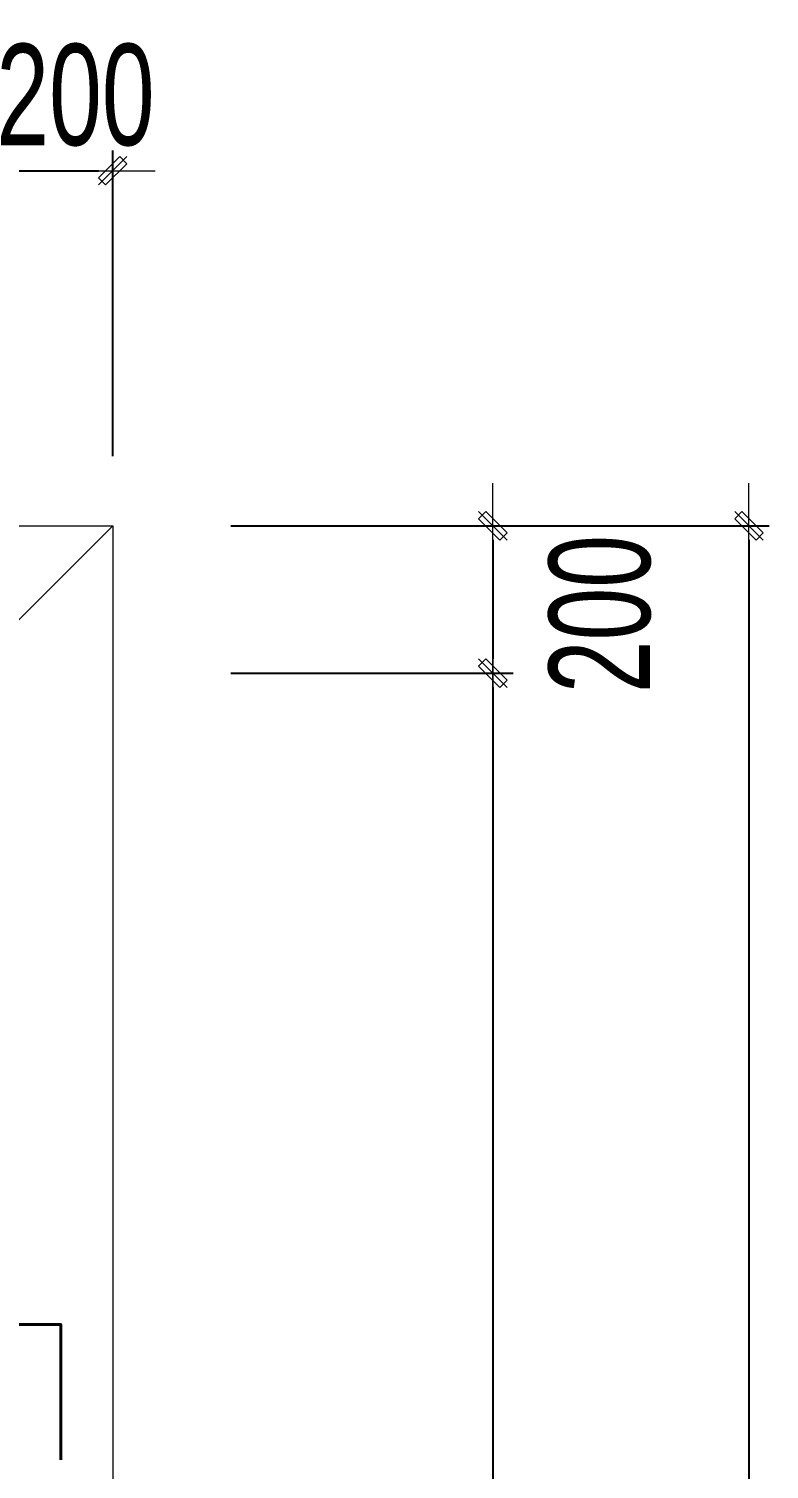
# Model space of a CAD drawing. Header units: millimetres. Extents: x 142758 to 365363, y -504867 to -449406.
# Drawn here: x 262656 to 263661, y -473634 to -471679 of the extents above; entities that cross this region are included whole.
import ezdxf

# ---------------------------------------------------------------- set-up
doc = ezdxf.new("R2010")
doc.units = ezdxf.units.MM
doc.header["$LTSCALE"] = 20
doc.header["$MEASUREMENT"] = 0
doc.header["$PDMODE"] = 32
doc.layers.get('Defpoints').update_dxf_attribs({"color": 1})
for name, color, linetype, lineweight in [('LC Dim', 8, 'Continuous', 18), ('LC Net dam2', 6, 'Continuous', 40), ('LC Net manh', 16, 'Continuous', 5)]:
    doc.layers.add(name, color=color, linetype=linetype, lineweight=lineweight)
doc.styles.add('HOATBIF', font='hoatbif.shx', dxfattribs={"width": 0.7})
doc.dimstyles.new('MONG', dxfattribs={"dimscale": 50, "dimtxt": 2.5, "dimasz": 0.35, "dimexe": 0.5, "dimexo": 0, "dimgap": 0.8, "dimtad": 1, "dimdec": 0, "dimzin": 0, "dimdsep": 46, "dimtxsty": 'HOATBIF', "dimblk1": 'DOT', "dimblk2": 'DOT', "dimsah": 1, "dimcen": -1, "dimdle": 1, "dimclrd": 256, "dimclre": 256, "dimclrt": 4, "dimadec": 3, "dimazin": 2, "dimtfac": 0.333333, "dimtdec": 0, "dimtix": 1, "dimtmove": 2, "dimatfit": 3, "dimldrblk": 'DOT', "dimfxl": 1, "dimtvp": 0.833333, "dimtolj": 1, "dimtzin": 0, "dimarcsym": 0})

# ---------------------------------------------------------------- blocks, each defined once
blk = doc.blocks.new('DOT')
at = {"layer": 'LC Dim'}
blk.add_line((-3, 0), (3, 0), dxfattribs=at)
at = {"layer": 'LC Dim', "color": 4}
blk.add_line((-1, -1), (1, 1), dxfattribs=at)
blk.add_lwpolyline([(0.5, 1), (-1, -0.5), (-0.5, -1), (1, 0.5)], close=True, dxfattribs=at)
blk = doc.blocks.new('*D271')
at = {"layer": 'Defpoints', "color": 0, "ltscale": 2, "transparency": 16777216}
for p in [(262930.1, -472353.9), (262930.1, -472553.9), (263285.7, -472553.9)]:
    blk.add_point(p, dxfattribs=at)
at = {"layer": 'LC Dim', "lineweight": -2, "ltscale": 2, "transparency": 16777216}
for p, q in [((262930.1, -472353.9), (263313.2, -472353.9)), ((263285.7, -472373.1), (263285.7, -472534.6)), ((262930.1, -472553.9), (263313.2, -472553.9))]:
    blk.add_line(p, q, dxfattribs=at)
at = {"layer": 'LC Dim', "lineweight": -2, "ltscale": 2, "transparency": 16777216, "xscale": 19.25, "yscale": 19.25, "zscale": 19.25}
for p, rotation in [((263285.7, -472353.9), 90), ((263285.7, -472553.9), 270)]:
    blk.add_blockref('DOT', p, dxfattribs=dict(at, rotation=rotation))
at = {"layer": 'LC Dim', "color": 4, "ltscale": 2, "transparency": 16777216, "insert": (263431.3, -472473.7), "char_height": 137.5, "attachment_point": 5, "rotation": 90, "style": 'HOATBIF'}
blk.add_mtext('\\A1;200', dxfattribs=at)
blk = doc.blocks.new('_Dot')
at = {"color": 0, "linetype": 'ByBlock', "lineweight": -2}
blk.add_line((-0.5, 0), (-1, 0), dxfattribs=at)
at = {"color": 0, "linetype": 'ByBlock', "const_width": 0.5}
blk.add_lwpolyline([(-0.25, 0, 1), (0.25, 0, 1)], format="xyb", close=True, dxfattribs=at)
blk = doc.blocks.new('*D273')
at = {"layer": 'Defpoints', "color": 0, "ltscale": 2, "transparency": 16777216}
for p in [(262930.1, -472353.9), (262930.1, -475753.9), (263633.2, -475753.9)]:
    blk.add_point(p, dxfattribs=at)
at = {"layer": 'LC Dim', "lineweight": -2, "ltscale": 2, "transparency": 16777216}
for p, q in [((262930.1, -472353.9), (263660.7, -472353.9)), ((263633.2, -472373.1), (263633.2, -475734.6)), ((262930.1, -475753.9), (263660.7, -475753.9))]:
    blk.add_line(p, q, dxfattribs=at)
at = {"layer": 'LC Dim', "lineweight": -2, "ltscale": 2, "transparency": 16777216, "xscale": 19.25, "yscale": 19.25, "zscale": 19.25}
for p, rotation in [((263633.2, -472353.9), 90), ((263633.2, -475753.9), 270)]:
    blk.add_blockref('DOT', p, dxfattribs=dict(at, rotation=rotation))
at = {"layer": 'LC Dim', "color": 4, "ltscale": 2, "transparency": 16777216, "insert": (263520.5, -474053.9), "char_height": 137.5, "attachment_point": 5, "rotation": 90, "style": 'HOATBIF'}
blk.add_mtext('\\A1;3400', dxfattribs=at)
blk = doc.blocks.new('*D276')
at = {"layer": 'Defpoints', "color": 0, "ltscale": 2, "transparency": 16777216}
for p in [(262930.1, -472553.9), (262930.1, -475553.9), (263285.7, -475553.9)]:
    blk.add_point(p, dxfattribs=at)
at = {"layer": 'LC Dim', "lineweight": -2, "ltscale": 2, "transparency": 16777216}
for p, q in [((262930.1, -472553.9), (263313.2, -472553.9)), ((263285.7, -472573.1), (263285.7, -475534.6)), ((262930.1, -475553.9), (263313.2, -475553.9))]:
    blk.add_line(p, q, dxfattribs=at)
at = {"layer": 'LC Dim', "lineweight": -2, "ltscale": 2, "transparency": 16777216, "xscale": 19.25, "yscale": 19.25, "zscale": 19.25}
for p, rotation in [((263285.7, -472553.9), 90), ((263285.7, -475553.9), 270)]:
    blk.add_blockref('DOT', p, dxfattribs=dict(at, rotation=rotation))
at = {"layer": 'LC Dim', "color": 4, "ltscale": 2, "transparency": 16777216, "insert": (263173, -474053.9), "char_height": 137.5, "attachment_point": 5, "rotation": 90, "style": 'HOATBIF'}
blk.add_mtext('\\A1;3000', dxfattribs=at)
blk = doc.blocks.new('*D278')
at = {"layer": 'Defpoints', "color": 0, "ltscale": 2, "transparency": 16777216}
for p in [(262769.8, -471871.9), (262569.8, -472259.5), (262769.8, -472259.5)]:
    blk.add_point(p, dxfattribs=at)
at = {"layer": 'LC Dim', "lineweight": -2, "ltscale": 2, "transparency": 16777216}
for p, q in [((262569.8, -472259.5), (262569.8, -471844.4)), ((262769.8, -472259.5), (262769.8, -471844.4)), ((262589.1, -471871.9), (262750.6, -471871.9))]:
    blk.add_line(p, q, dxfattribs=at)
at = {"layer": 'LC Dim', "lineweight": -2, "ltscale": 2, "transparency": 16777216, "xscale": 19.25, "yscale": 19.25, "zscale": 19.25, "rotation": 180}
blk.add_blockref('DOT', (262569.8, -471871.9), dxfattribs=at)
at = {"layer": 'LC Dim', "lineweight": -2, "ltscale": 2, "transparency": 16777216, "xscale": 19.25, "yscale": 19.25, "zscale": 19.25}
blk.add_blockref('DOT', (262769.8, -471871.9), dxfattribs=at)
at = {"layer": 'LC Dim', "color": 4, "ltscale": 2, "transparency": 16777216, "insert": (262719.3, -471769.4), "char_height": 137.5, "attachment_point": 5, "style": 'HOATBIF'}
blk.add_mtext('\\A1;200', dxfattribs=at)

msp = doc.modelspace()

# ---------------------------------------------------------------- linework, layer by layer
at = {"layer": 'LC Net dam2'}
msp.add_lwpolyline([(256836.5, -473621.9), (256836.5, -473438), (262699.4, -473438), (262699.4, -473621.9)], dxfattribs=at)
at = {"layer": 'LC Net manh'}
msp.add_line((262569.8, -472553.9), (262769.8, -472353.9), dxfattribs=at)
msp.add_lwpolyline([(262769.8, -472353.9), (262769.8, -475753.9), (256769.8, -475753.9), (256769.8, -472353.9)], close=True, dxfattribs=at)

# ---------------------------------------------------------------- dimensions: what is measured, and where the dimension line sits
at = {"layer": 'LC Dim', "ltscale": 2}
dim = msp.add_linear_dim(base=(262769.8, -471871.9), p1=(262569.8, -472259.5), p2=(262769.8, -472259.5), dimstyle='MONG', override={"dimscale": 55}, dxfattribs=at)
dim.commit()
dim.dimension.update_dxf_attribs({"geometry": '*D278', "text_midpoint": (262719.3, -471769.4), "dimtype": 160})
dim = msp.add_linear_dim(base=(263285.7, -472553.9), p1=(262930.1, -472353.9), p2=(262930.1, -472553.9), angle=90, dimstyle='MONG', override={"dimscale": 55}, dxfattribs=at)
dim.commit()
dim.dimension.update_dxf_attribs({"geometry": '*D271', "text_midpoint": (263431.3, -472473.7), "dimtype": 160})
for base, p1, p2, picture, middle in [((263633.2, -475753.9), (262930.1, -472353.9), (262930.1, -475753.9), '*D273', (263520.5, -474053.9)), ((263285.7, -475553.9), (262930.1, -472553.9), (262930.1, -475553.9), '*D276', (263173, -474053.9))]:
    dim = msp.add_linear_dim(base=base, p1=p1, p2=p2, angle=90, dimstyle='MONG', override={"dimscale": 55}, dxfattribs=at)
    dim.commit()
    dim.dimension.update_dxf_attribs({"geometry": picture, "text_midpoint": middle})

doc.saveas('drawing.dxf')
